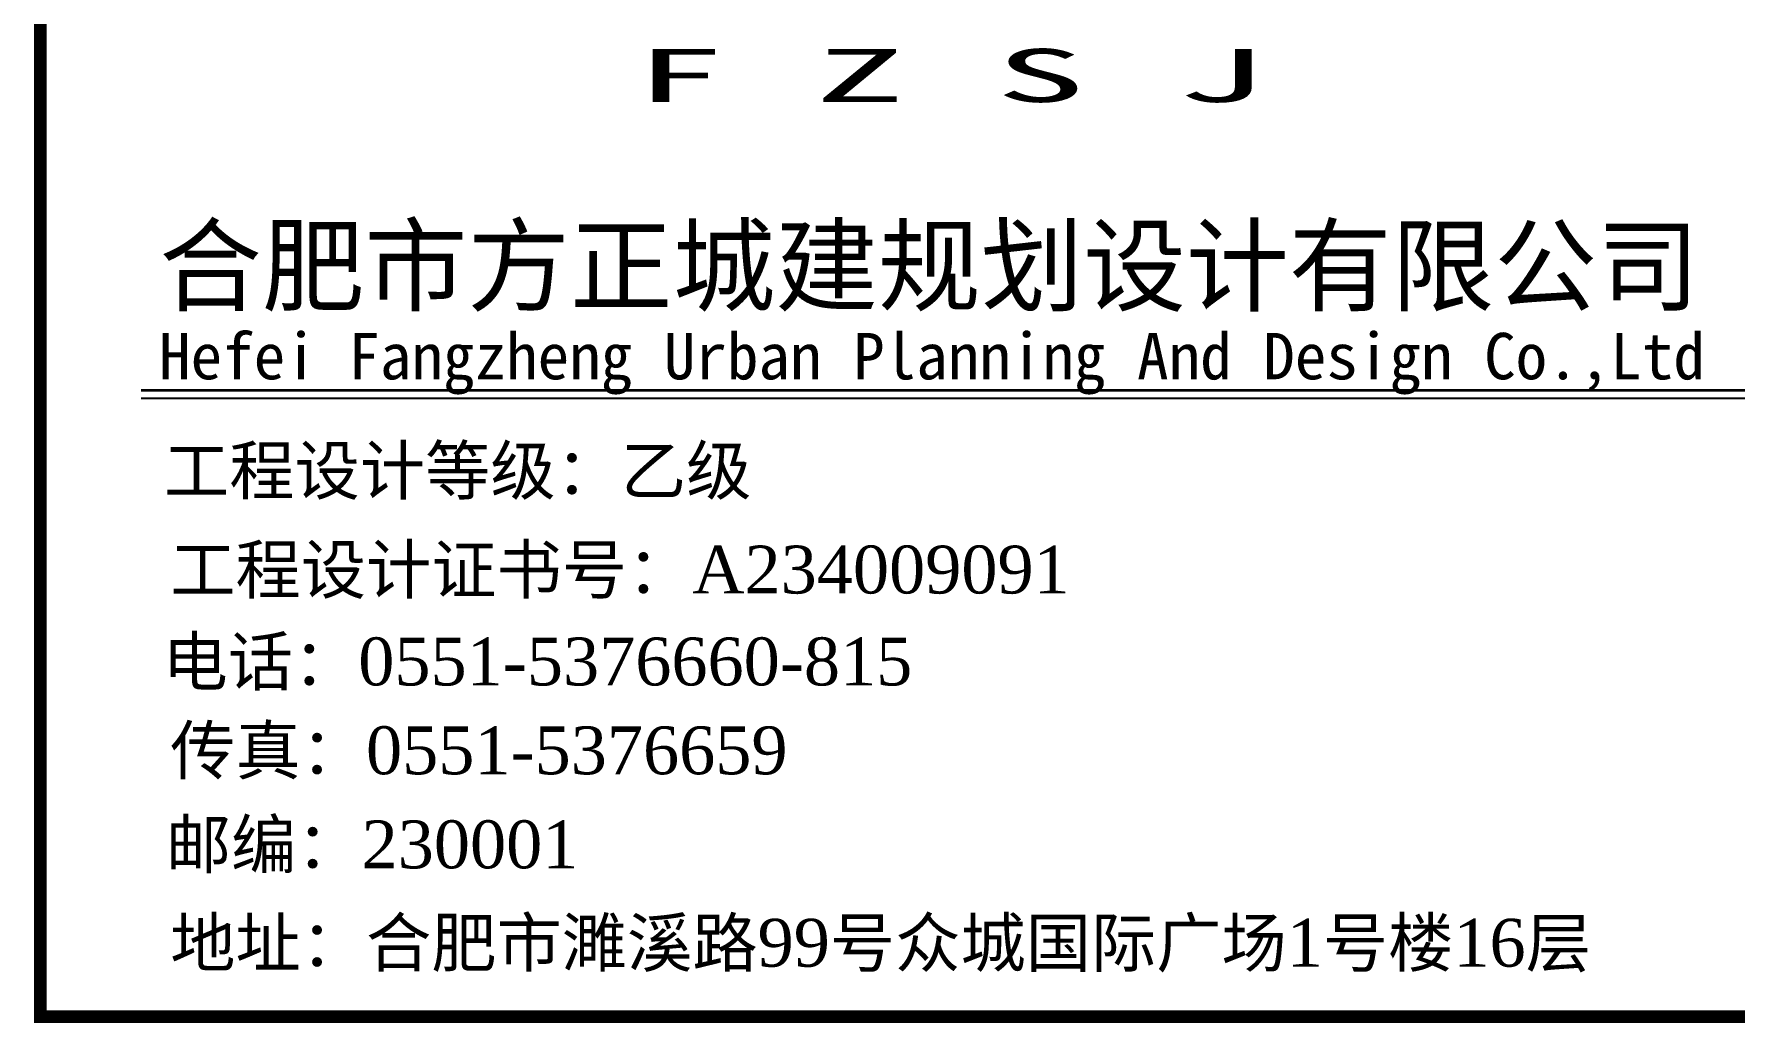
# Model space of a CAD drawing. Extents: x -2746917 to -971774, y -3334247 to -3250358.
# Drawn here: x -2191928 to -2187166, y -3280360 to -3277590 of the extents above; entities that cross this region are included whole.
import ezdxf

# ---------------------------------------------------------------- set-up
doc = ezdxf.new("R2010")
doc.units = 0
doc.header["$LTSCALE"] = 1000
doc.header["$MEASUREMENT"] = 0
doc.layers.get('0').update_dxf_attribs({"linetype": 'CONTINUOUS'})
doc.layers.add('PUB_TEXT', color=7, linetype='CONTINUOUS')
doc.layers.add('PUB_TITLE', color=4, linetype='CONTINUOUS')
doc.styles.add('-黑体', font='simhei.ttf')
doc.styles.add('GHF', font='times.ttf')
doc.styles.add('STYLE1', font='simhei.ttf', dxfattribs={"width": 0.8})

# ---------------------------------------------------------------- blocks, each defined once
blk = doc.blocks.new('A$C28727B96')
at = {"color": 4, "lineweight": 35}
blk.add_line((-3471.7, 33308.6), (1200, 33308.6), dxfattribs=at)
at = {"color": 4, "lineweight": -2}
blk.add_line((-3471.7, 33286.1), (1200, 33286.1), dxfattribs=at)
at = {"layer": 'PUB_TITLE', "color": 4, "const_width": 35.1}
blk.add_lwpolyline([(-3754.3, 31554.6), (1466.9, 31554.6), (1466.9, 36631.2), (-3754.3, 36631.2)], close=True, dxfattribs=at)
at = {"layer": 'PUB_TEXT'}
for s, height, style, p in [('合肥市方正城建规划设计有限公司', 210.912, '-黑体', (-3421.2, 33552.2)), ('Hefei Fangzheng Urban Planning And Design Co.,Ltd', 129.922, '-黑体', (-3421.6, 33339.4)), ('工程设计等级：乙级', 134.04, 'GHF', (-3407.5, 33017.1)), ('工程设计证书号：A234009091', 134.045, 'GHF', (-3390.2, 32739.7)), ('电话：0551-5376660-815', 134.045, 'GHF', (-3411.9, 32482.3)), ('传真：0551-5376659', 134.045, 'GHF', (-3390.2, 32233.5)), ('邮编：230001', 134.04, 'GHF', (-3402.5, 31970.1)), ('地址：合肥市濉溪路99号众城国际广场1号楼16层', 134.045, 'GHF', (-3390.2, 31694.8))]:
    blk.add_text(s, height=height, dxfattribs=dict(at, style=style)).set_placement(p)
at = {"layer": 'PUB_TITLE', "color": 4, "style": 'STYLE1', "width": 2.5}
blk.add_text('F Z S J', height=148.68, dxfattribs=at).set_placement((-2090.1, 34115.8))

msp = doc.modelspace()

# ---------------------------------------------------------------- block references
at = {"ltscale": 1.5}
msp.add_blockref('A$C28727B96', (-2188156.21, -3311896.69), dxfattribs=at)

doc.saveas('drawing.dxf')
